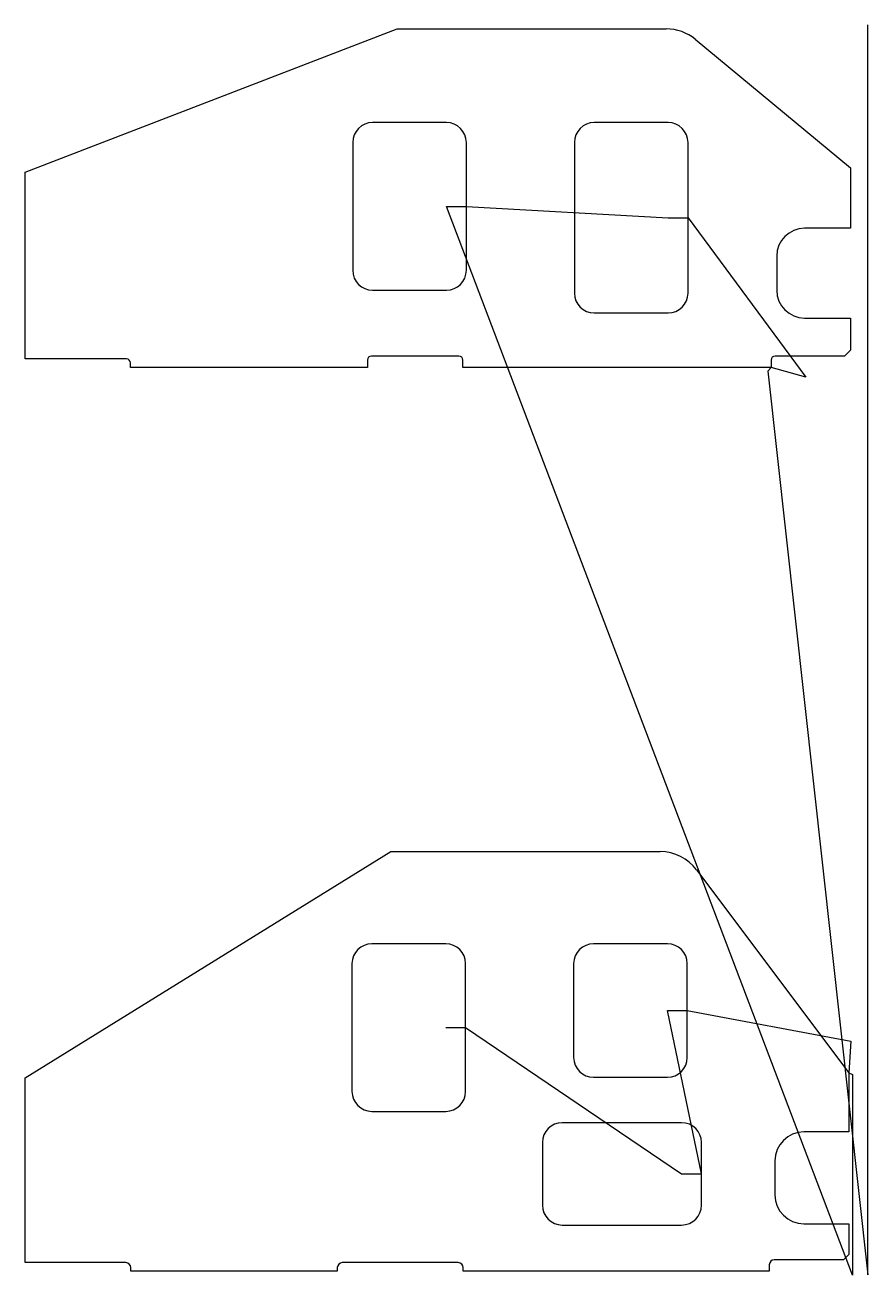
# Model space of a CAD drawing. Header units: metres. Extents: x 7 to 1490, y 0 to 2200.
import ezdxf

# ---------------------------------------------------------------- set-up
doc = ezdxf.new("R2010")
doc.units = ezdxf.units.M

msp = doc.modelspace()

# ---------------------------------------------------------------- linework, layer by layer
at = {"layer": 'TOOL_0'}
for p, q in [((1489.816, 2199.002), (1489.816, 2200.002)), ((6.75, 1940.744), (661.397, 2193.251)), ((661.397, 2193.251), (1134.966, 2193.251)), ((1489.816, 1.002), (1489.816, 2199.002)), ((1185.971, 2174.883), (1459.249, 1948.722)), ((748.25, 2028.251), (618.25, 2028.251)), ((1138.25, 2028.251), (1008.25, 2028.251)), ((583.25, 1993.251), (583.25, 1768.251)), ((783.25, 1880.751), (783.25, 1993.251)), ((973.25, 1993.251), (973.25, 1728.251)), ((1173.25, 1860.751), (1173.25, 1993.251)), ((6.75, 1612.251), (6.75, 1940.744)), ((1459.249, 1948.722), (1459.249, 1842.252)), ((1462.464, 0.001), (748.25, 1880.751)), ((748.25, 1880.751), (783.25, 1880.751)), ((783.25, 1768.251), (783.25, 1880.751)), ((783.25, 1880.751), (1138.25, 1860.751)), ((1138.25, 1860.751), (1173.25, 1860.751)), ((1173.25, 1728.251), (1173.25, 1860.751)), ((1173.25, 1860.751), (1380.251, 1580.331)), ((1459.249, 1842.252), (1378.249, 1842.252)), ((1329.249, 1793.252), (1329.249, 1733.252)), ((618.25, 1733.251), (748.25, 1733.251)), ((1008.25, 1693.251), (1138.25, 1693.251)), ((1378.249, 1684.252), (1459.249, 1684.252)), ((1459.249, 1684.252), (1459.249, 1627.838)), ((185.25, 1612.251), (6.75, 1612.251)), ((609.25, 1610.251), (609.25, 1597.251)), ((770.25, 1617.251), (616.25, 1617.251)), ((777.25, 1597.251), (777.25, 1610.251)), ((1319.249, 1610.252), (1319.249, 1597.252)), ((1448.663, 1617.252), (1326.249, 1617.252)), ((1459.249, 1627.838), (1448.663, 1617.252)), ((192.25, 1597.251), (192.25, 1605.251)), ((609.25, 1597.251), (192.25, 1597.251)), ((1319.25, 1597.251), (777.25, 1597.251)), ((1319.249, 1597.252), (1313.509, 1590.674)), ((1313.509, 1590.674), (1489.816, 0.002)), ((1380.251, 1580.331), (1319.25, 1597.251)), ((6.75, 346.886), (650.101, 745.151)), ((650.101, 745.151), (1124.281, 745.151)), ((1188.301, 713.125), (1456.15, 355.685)), ((746.95, 582.951), (616.95, 582.951)), ((1136.95, 582.951), (1006.95, 582.951)), ((581.95, 547.951), (581.95, 322.951)), ((781.95, 435.451), (781.95, 547.951)), ((971.95, 547.951), (971.95, 382.951)), ((1171.95, 465.451), (1171.95, 547.951)), ((1196.95, 177.951), (1136.95, 465.451)), ((1136.95, 465.451), (1171.95, 465.451)), ((1171.95, 382.951), (1171.95, 465.451)), ((1171.95, 465.451), (1459.766, 411.773)), ((746.95, 435.451), (781.95, 435.451)), ((781.95, 322.951), (781.95, 435.451)), ((781.95, 435.451), (1161.95, 177.951)), ((1459.766, 411.773), (1456.15, 355.685)), ((1456.15, 355.685), (1456.15, 251.751)), ((1456.15, 355.685), (1462.464, 353.14)), ((1462.464, 353.14), (1462.464, 0.001)), ((6.75, 21.751), (6.75, 346.886)), ((1006.95, 347.951), (1136.95, 347.951)), ((616.95, 287.951), (746.95, 287.951)), ((1161.95, 267.951), (951.95, 267.951)), ((1456.15, 251.751), (1376.95, 251.751)), ((916.95, 232.951), (916.95, 122.951)), ((1196.95, 177.951), (1196.95, 232.951)), ((1326.15, 200.951), (1326.15, 140.951)), ((1161.95, 177.951), (1196.95, 177.951)), ((1196.95, 122.951), (1196.95, 177.951)), ((1376.95, 90.151), (1456.15, 90.151)), ((1456.15, 90.151), (1456.15, 36.282)), ((951.95, 87.951), (1161.95, 87.951)), ((1446.619, 26.751), (1324.95, 26.751)), ((1456.15, 36.282), (1446.619, 26.751)), ((183.95, 21.751), (6.75, 21.751)), ((192.75, 6.751), (192.75, 12.951)), ((556.15, 6.751), (192.75, 6.751)), ((556.15, 12.951), (556.15, 6.751)), ((768.95, 21.751), (564.95, 21.751)), ((777.75, 6.751), (777.75, 12.951)), ((1316.15, 6.751), (777.75, 6.751)), ((1316.15, 17.951), (1316.15, 6.751)), ((1489.816, 0.002), (1489.816, 1.002)), ((1489.816, 1.002), (1489.816, 0.002)), ((1489.816, 0.002), (1489.816, 1.002))]:
    msp.add_line(p, q, dxfattribs=at)
for centre, radius, start, end in [((1134.966, 2113.251), 80, 50.389749, 90), ((618.25, 1993.251), 35, 90, 180), ((748.25, 1993.251), 35, 0, 90), ((1008.25, 1993.251), 35, 90, 180), ((1138.25, 1993.251), 35, 0, 90), ((1378.249, 1793.252), 49, 90, 180), ((618.25, 1768.251), 35, 180, 270), ((748.25, 1768.251), 35, 270, 0), ((1008.25, 1728.251), 35, 180, 270), ((1138.25, 1728.251), 35, 270, 0), ((1378.249, 1733.252), 49, 180, 270), ((185.25, 1605.251), 7, 0, 90), ((616.25, 1610.251), 7, 90, 180), ((770.25, 1610.251), 7, 0, 90), ((1326.249, 1610.252), 7, 90, 180), ((1124.281, 665.151), 80, 36.846406, 90), ((616.95, 547.951), 35, 90, 180), ((746.95, 547.951), 35, 0, 90), ((1006.95, 547.951), 35, 90, 180), ((1136.95, 547.951), 35, 0, 90), ((1006.95, 382.951), 35, 180, 270), ((1136.95, 382.951), 35, 270, 0), ((616.95, 322.951), 35, 180, 270), ((746.95, 322.951), 35, 270, 0), ((951.95, 232.951), 35, 90, 180), ((1161.95, 232.951), 35, 0, 90), ((1376.95, 200.951), 50.8, 90, 180), ((1376.95, 140.951), 50.8, 180, 270), ((951.95, 122.951), 35, 180, 270), ((1161.95, 122.951), 35, 270, 0), ((1324.95, 17.951), 8.8, 90, 180), ((183.95, 12.951), 8.8, 0, 90), ((564.95, 12.951), 8.8, 90, 180), ((768.95, 12.951), 8.8, 0, 90)]:
    msp.add_arc(centre, radius, start, end, dxfattribs=at)

doc.saveas('drawing.dxf')
